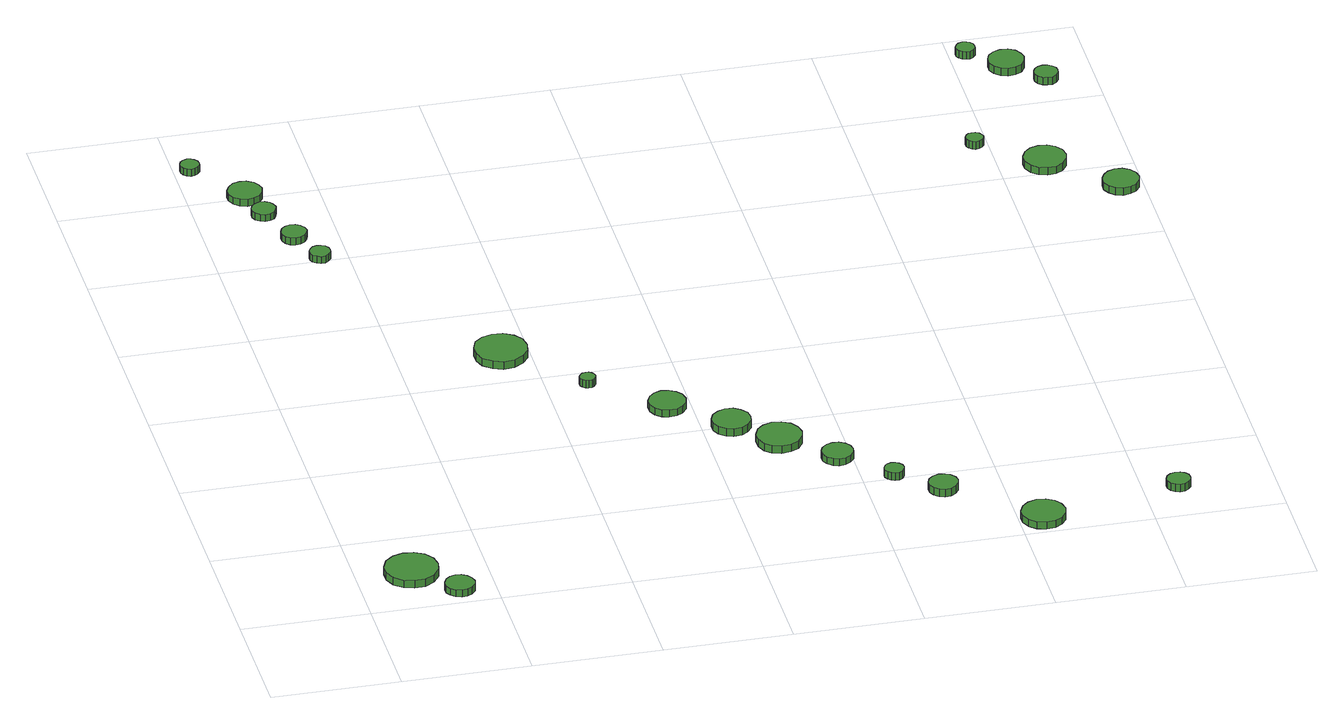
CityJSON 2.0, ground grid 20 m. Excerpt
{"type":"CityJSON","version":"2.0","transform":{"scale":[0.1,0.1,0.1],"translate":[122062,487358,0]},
"CityObjects":{
"tree1":{"type":"SolitaryVegetationObject","attributes":{"function":"something"},"geometry":[{"type":"MultiSurface","lod":"1","boundaries":[[[0,1,2,3,4,5,6,7,8,9,10,11,12,13,14]],[[15,16,17,18,19,20,21,22,23,24,25,26,27,28,29]],[[0,29,28,1]],[[1,28,27,2]],[[2,27,26,3]],[[3,26,25,4]],[[4,25,24,5]],[[5,24,23,6]],[[6,23,22,7]],[[7,22,21,8]],[[8,21,20,9]],[[9,20,19,10]],[[10,19,18,11]],[[11,18,17,12]],[[12,17,16,13]],[[13,16,15,14]],[[14,15,29,0]]]}]},
"tree2":{"type":"SolitaryVegetationObject","attributes":{"function":"something"},"geometry":[{"type":"MultiSurface","lod":"1","boundaries":[[[30,31,32,33,34,35,36,37,38,39,40,41,42,43,44]],[[45,46,47,48,49,50,51,52,53,54,55,56,57,58,59]],[[30,59,58,31]],[[31,58,57,32]],[[32,57,56,33]],[[33,56,55,34]],[[34,55,54,35]],[[35,54,53,36]],[[36,53,52,37]],[[37,52,51,38]],[[38,51,50,39]],[[39,50,49,40]],[[40,49,48,41]],[[41,48,47,42]],[[42,47,46,43]],[[43,46,45,44]],[[44,45,59,30]]]}]},
"tree3":{"type":"SolitaryVegetationObject","attributes":{"function":"something"},"geometry":[{"type":"MultiSurface","lod":"1","boundaries":[[[60,61,62,63,64,65,66,67,68,69,70,71,72,73,74]],[[75,76,77,78,79,80,81,82,83,84,85,86,87,88,89]],[[60,89,88,61]],[[61,88,87,62]],[[62,87,86,63]],[[63,86,85,64]],[[64,85,84,65]],[[65,84,83,66]],[[66,83,82,67]],[[67,82,81,68]],[[68,81,80,69]],[[69,80,79,70]],[[70,79,78,71]],[[71,78,77,72]],[[72,77,76,73]],[[73,76,75,74]],[[74,75,89,60]]]}]},
"tree4":{"type":"SolitaryVegetationObject","attributes":{"function":"something"},"geometry":[{"type":"MultiSurface","lod":"1","boundaries":[[[90,91,92,93,94,95,96,97,98,99,100,101,102,103,104]],[[105,106,107,108,109,110,111,112,113,114,115,116,117,118,119]],[[90,119,118,91]],[[91,118,117,92]],[[92,117,116,93]],[[93,116,115,94]],[[94,115,114,95]],[[95,114,113,96]],[[96,113,112,97]],[[97,112,111,98]],[[98,111,110,99]],[[99,110,109,100]],[[100,109,108,101]],[[101,108,107,102]],[[102,107,106,103]],[[103,106,105,104]],[[104,105,119,90]]]}]},
"tree5":{"type":"SolitaryVegetationObject","attributes":{"function":"something"},"geometry":[{"type":"MultiSurface","lod":"1","boundaries":[[[120,121,122,123,124,125,126,127,128,129,130,131,132,133,134]],[[135,136,137,138,139,140,141,142,143,144,145,146,147,148,149]],[[120,149,148,121]],[[121,148,147,122]],[[122,147,146,123]],[[123,146,145,124]],[[124,145,144,125]],[[125,144,143,126]],[[126,143,142,127]],[[127,142,141,128]],[[128,141,140,129]],[[129,140,139,130]],[[130,139,138,131]],[[131,138,137,132]],[[132,137,136,133]],[[133,136,135,134]],[[134,135,149,120]]]}]},
"tree6":{"type":"SolitaryVegetationObject","attributes":{"function":"something"},"geometry":[{"type":"MultiSurface","lod":"1","boundaries":[[[150,151,152,153,154,155,156,157,158,159,160,161,162,163,164]],[[165,166,167,168,169,170,171,172,173,174,175,176,177,178,179]],[[150,179,178,151]],[[151,178,177,152]],[[152,177,176,153]],[[153,176,175,154]],[[154,175,174,155]],[[155,174,173,156]],[[156,173,172,157]],[[157,172,171,158]],[[158,171,170,159]],[[159,170,169,160]],[[160,169,168,161]],[[161,168,167,162]],[[162,167,166,163]],[[163,166,165,164]],[[164,165,179,150]]]}]},
"tree7":{"type":"SolitaryVegetationObject","attributes":{"function":"something"},"geometry":[{"type":"MultiSurface","lod":"1","boundaries":[[[180,181,182,183,184,185,186,187,188,189,190,191,192,193,194]],[[195,196,197,198,199,200,201,202,203,204,205,206,207,208,209]],[[180,209,208,181]],[[181,208,207,182]],[[182,207,206,183]],[[183,206,205,184]],[[184,205,204,185]],[[185,204,203,186]],[[186,203,202,187]],[[187,202,201,188]],[[188,201,200,189]],[[189,200,199,190]],[[190,199,198,191]],[[191,198,197,192]],[[192,197,196,193]],[[193,196,195,194]],[[194,195,209,180]]]}]},
"tree8":{"type":"SolitaryVegetationObject","attributes":{"function":"something"},"geometry":[{"type":"MultiSurface","lod":"1","boundaries":[[[210,211,212,213,214,215,216,217,218,219,220,221,222,223,224]],[[225,226,227,228,229,230,231,232,233,234,235,236,237,238,239]],[[210,239,238,211]],[[211,238,237,212]],[[212,237,236,213]],[[213,236,235,214]],[[214,235,234,215]],[[215,234,233,216]],[[216,233,232,217]],[[217,232,231,218]],[[218,231,230,219]],[[219,230,229,220]],[[220,229,228,221]],[[221,228,227,222]],[[222,227,226,223]],[[223,226,225,224]],[[224,225,239,210]]]}]},
"tree9":{"type":"SolitaryVegetationObject","attributes":{"function":"something"},"geometry":[{"type":"MultiSurface","lod":"1","boundaries":[[[240,241,242,243,244,245,246,247,248,249,250,251,252,253,254]],[[255,256,257,258,259,260,261,262,263,264,265,266,267,268,269]],[[240,269,268,241]],[[241,268,267,242]],[[242,267,266,243]],[[243,266,265,244]],[[244,265,264,245]],[[245,264,263,246]],[[246,263,262,247]],[[247,262,261,248]],[[248,261,260,249]],[[249,260,259,250]],[[250,259,258,251]],[[251,258,257,252]],[[252,257,256,253]],[[253,256,255,254]],[[254,255,269,240]]]}]},
"tree10":{"type":"SolitaryVegetationObject","attributes":{"function":"something"},"geometry":[{"type":"MultiSurface","lod":"1","boundaries":[[[270,271,272,273,274,275,276,277,278,279,280,281,282,283,284]],[[285,286,287,288,289,290,291,292,293,294,295,296,297,298,299]],[[270,299,298,271]],[[271,298,297,272]],[[272,297,296,273]],[[273,296,295,274]],[[274,295,294,275]],[[275,294,293,276]],[[276,293,292,277]],[[277,292,291,278]],[[278,291,290,279]],[[279,290,289,280]],[[280,289,288,281]],[[281,288,287,282]],[[282,287,286,283]],[[283,286,285,284]],[[284,285,299,270]]]}]},
"tree11":{"type":"SolitaryVegetationObject","attributes":{"function":"something"},"geometry":[{"type":"MultiSurface","lod":"1","boundaries":[[[300,301,302,303,304,305,306,307,308,309,310,311,312,313,314]],[[315,316,317,318,319,320,321,322,323,324,325,326,327,328,329]],[[300,329,328,301]],[[301,328,327,302]],[[302,327,326,303]],[[303,326,325,304]],[[304,325,324,305]],[[305,324,323,306]],[[306,323,322,307]],[[307,322,321,308]],[[308,321,320,309]],[[309,320,319,310]],[[310,319,318,311]],[[311,318,317,312]],[[312,317,316,313]],[[313,316,315,314]],[[314,315,329,300]]]}]},
"tree12":{"type":"SolitaryVegetationObject","attributes":{"function":"something"},"geometry":[{"type":"MultiSurface","lod":"1","boundaries":[[[330,331,332,333,334,335,336,337,338,339,340,341,342,343,344]],[[345,346,347,348,349,350,351,352,353,354,355,356,357,358,359]],[[330,359,358,331]],[[331,358,357,332]],[[332,357,356,333]],[[333,356,355,334]],[[334,355,354,335]],[[335,354,353,336]],[[336,353,352,337]],[[337,352,351,338]],[[338,351,350,339]],[[339,350,349,340]],[[340,349,348,341]],[[341,348,347,342]],[[342,347,346,343]],[[343,346,345,344]],[[344,345,359,330]]]}]},
"tree13":{"type":"SolitaryVegetationObject","attributes":{"function":"something"},"geometry":[{"type":"MultiSurface","lod":"1","boundaries":[[[360,361,362,363,364,365,366,367,368,369,370,371,372,373,374]],[[375,376,377,378,379,380,381,382,383,384,385,386,387,388,389]],[[360,389,388,361]],[[361,388,387,362]],[[362,387,386,363]],[[363,386,385,364]],[[364,385,384,365]],[[365,384,383,366]],[[366,383,382,367]],[[367,382,381,368]],[[368,381,380,369]],[[369,380,379,370]],[[370,379,378,371]],[[371,378,377,372]],[[372,377,376,373]],[[373,376,375,374]],[[374,375,389,360]]]}]},
"tree14":{"type":"SolitaryVegetationObject","attributes":{"function":"something"},"geometry":[{"type":"MultiSurface","lod":"1","boundaries":[[[390,391,392,393,394,395,396,397,398,399,400,401,402,403,404]],[[405,406,407,408,409,410,411,412,413,414,415,416,417,418,419]],[[390,419,418,391]],[[391,418,417,392]],[[392,417,416,393]],[[393,416,415,394]],[[394,415,414,395]],[[395,414,413,396]],[[396,413,412,397]],[[397,412,411,398]],[[398,411,410,399]],[[399,410,409,400]],[[400,409,408,401]],[[401,408,407,402]],[[402,407,406,403]],[[403,406,405,404]],[[404,405,419,390]]]}]},
"tree15":{"type":"SolitaryVegetationObject","attributes":{"function":"something"},"geometry":[{"type":"MultiSurface","lod":"1","boundaries":[[[420,421,422,423,424,425,426,427,428,429,430,431,432,433,434]],[[435,436,437,438,439,440,441,442,443,444,445,446,447,448,449]],[[420,449,448,421]],[[421,448,447,422]],[[422,447,446,423]],[[423,446,445,424]],[[424,445,444,425]],[[425,444,443,426]],[[426,443,442,427]],[[427,442,441,428]],[[428,441,440,429]],[[429,440,439,430]],[[430,439,438,431]],[[431,438,437,432]],[[432,437,436,433]],[[433,436,435,434]],[[434,435,449,420]]]}]},
"tree16":{"type":"SolitaryVegetationObject","attributes":{"function":"something"},"geometry":[{"type":"MultiSurface","lod":"1","boundaries":[[[450,451,452,453,454,455,456,457,458,459,460,461,462,463,464]],[[465,466,467,468,469,470,471,472,473,474,475,476,477,478,479]],[[450,479,478,451]],[[451,478,477,452]],[[452,477,476,453]],[[453,476,475,454]],[[454,475,474,455]],[[455,474,473,456]],[[456,473,472,457]],[[457,472,471,458]],[[458,471,470,459]],[[459,470,469,460]],[[460,469,468,461]],[[461,468,467,462]],[[462,467,466,463]],[[463,466,465,464]],[[464,465,479,450]]]}]},
"tree17":{"type":"SolitaryVegetationObject","attributes":{"function":"something"},"geometry":[{"type":"MultiSurface","lod":"1","boundaries":[[[480,481,482,483,484,485,486,487,488,489,490,491,492,493,494]],[[495,496,497,498,499,500,501,502,503,504,505,506,507,508,509]],[[480,509,508,481]],[[481,508,507,482]],[[482,507,506,483]],[[483,506,505,484]],[[484,505,504,485]],[[485,504,503,486]],[[486,503,502,487]],[[487,502,501,488]],[[488,501,500,489]],[[489,500,499,490]],[[490,499,498,491]],[[491,498,497,492]],[[492,497,496,493]],[[493,496,495,494]],[[494,495,509,480]]]}]},
"tree18":{"type":"SolitaryVegetationObject","attributes":{"function":"something"},"geometry":[{"type":"MultiSurface","lod":"1","boundaries":[[[510,511,512,513,514,515,516,517,518,519,520,521,522,523,524]],[[525,526,527,528,529,530,531,532,533,534,535,536,537,538,539]],[[510,539,538,511]],[[511,538,537,512]],[[512,537,536,513]],[[513,536,535,514]],[[514,535,534,515]],[[515,534,533,516]],[[516,533,532,517]],[[517,532,531,518]],[[518,531,530,519]],[[519,530,529,520]],[[520,529,528,521]],[[521,528,527,522]],[[522,527,526,523]],[[523,526,525,524]],[[524,525,539,510]]]}]},
"tree19":{"type":"SolitaryVegetationObject","attributes":{"function":"something"},"geometry":[{"type":"MultiSurface","lod":"1","boundaries":[[[540,541,542,543,544,545,546,547,548,549,550,551,552,553,554]],[[555,556,557,558,559,560,561,562,563,564,565,566,567,568,569]],[[540,569,568,541]],[[541,568,567,542]],[[542,567,566,543]],[[543,566,565,544]],[[544,565,564,545]],[[545,564,563,546]],[[546,563,562,547]],[[547,562,561,548]],[[548,561,560,549]],[[549,560,559,550]],[[550,559,558,551]],[[551,558,557,552]],[[552,557,556,553]],[[553,556,555,554]],[[554,555,569,540]]]}]},
"tree20":{"type":"SolitaryVegetationObject","attributes":{"function":"something"},"geometry":[{"type":"MultiSurface","lod":"1","boundaries":[[[570,571,572,573,574,575,576,577,578,579,580,581,582,583,584]],[[585,586,587,588,589,590,591,592,593,594,595,596,597,598,599]],[[570,599,598,571]],[[571,598,597,572]],[[572,597,596,573]],[[573,596,595,574]],[[574,595,594,575]],[[575,594,593,576]],[[576,593,592,577]],[[577,592,591,578]],[[578,591,590,579]],[[579,590,589,580]],[[580,589,588,581]],[[581,588,587,582]],[[582,587,586,583]],[[583,586,585,584]],[[584,585,599,570]]]}]},
"tree21":{"type":"SolitaryVegetationObject","attributes":{"function":"something"},"geometry":[{"type":"MultiSurface","lod":"1","boundaries":[[[600,601,602,603,604,605,606,607,608,609,610,611,612,613,614]],[[615,616,617,618,619,620,621,622,623,624,625,626,627,628,629]],[[600,629,628,601]],[[601,628,627,602]],[[602,627,626,603]],[[603,626,625,604]],[[604,625,624,605]],[[605,624,623,606]],[[606,623,622,607]],[[607,622,621,608]],[[608,621,620,609]],[[609,620,619,610]],[[610,619,618,611]],[[611,618,617,612]],[[612,617,616,613]],[[613,616,615,614]],[[614,615,629,600]]]}]},
"tree22":{"type":"SolitaryVegetationObject","attributes":{"function":"something"},"geometry":[{"type":"MultiSurface","lod":"1","boundaries":[[[630,631,632,633,634,635,636,637,638,639,640,641,642,643,644]],[[645,646,647,648,649,650,651,652,653,654,655,656,657,658,659]],[[630,659,658,631]],[[631,658,657,632]],[[632,657,656,633]],[[633,656,655,634]],[[634,655,654,635]],[[635,654,653,636]],[[636,653,652,637]],[[637,652,651,638]],[[638,651,650,639]],[[639,650,649,640]],[[640,649,648,641]],[[641,648,647,642]],[[642,647,646,643]],[[643,646,645,644]],[[644,645,659,630]]]}]},
"tree23":{"type":"SolitaryVegetationObject","attributes":{"function":"something"},"geometry":[{"type":"MultiSurface","lod":"1","boundaries":[[[660,661,662,663,664,665,666,667,668,669,670,671,672,673,674]],[[675,676,677,678,679,680,681,682,683,684,685,686,687,688,689]],[[660,689,688,661]],[[661,688,687,662]],[[662,687,686,663]],[[663,686,685,664]],[[664,685,684,665]],[[665,684,683,666]],[[666,683,682,667]],[[667,682,681,668]],[[668,681,680,669]],[[669,680,679,670]],[[670,679,678,671]],[[671,678,677,672]],[[672,677,676,673]],[[673,676,675,674]],[[674,675,689,660]]]}]}
},
"vertices":[
[124,92,17],[121,109,17],[111,123,17],[96,131,17],[79,133,17],[63,128,17],[50,117,17],[43,101,17],[43,84,17],[50,68,17],[63,57,17],[79,52,17],[96,53,17],[111,62,17],[121,76,17],[121,76,4],[111,62,4],[96,53,4],[79,52,4],[63,57,4],[50,68,4],[43,84,4],[43,101,4],[50,117,4],[63,128,4],[79,133,4],[96,131,4],[111,123,4],[121,109,4],[124,92,4],
[167,35,15],[165,44,15],[159,52,15],[151,57,15],[142,58,15],[133,55,15],[126,49,15],[122,40,15],[122,30,15],[126,22,15],[133,16,15],[142,13,15],[151,14,15],[159,18,15],[165,26,15],[165,26,3],[159,18,3],[151,14,3],[142,13,3],[133,16,3],[126,22,3],[122,30,3],[122,40,3],[126,49,3],[133,55,3],[142,58,3],[151,57,3],[159,52,3],[165,44,3],[167,35,3],
[38,1290,17],[37,1296,17],[33,1301,17],[28,1304,17],[22,1305,17],[16,1303,17],[11,1299,17],[9,1293,17],[9,1287,17],[11,1281,17],[16,1277,17],[22,1275,17],[28,1276,17],[33,1279,17],[37,1284,17],[37,1284,5],[33,1279,5],[28,1276,5],[22,1275,5],[16,1277,5],[11,1281,5],[9,1287,5],[9,1293,5],[11,1299,5],[16,1303,5],[22,1305,5],[28,1304,5],[33,1301,5],[37,1296,5],[38,1290,5],
[122,1147,14],[120,1155,14],[116,1161,14],[109,1165,14],[101,1166,14],[94,1163,14],[88,1158,14],[85,1151,14],[85,1143,14],[88,1136,14],[94,1131,14],[101,1128,14],[109,1129,14],[116,1133,14],[120,1139,14],[120,1139,2],[116,1133,2],[109,1129,2],[101,1128,2],[94,1131,2],[88,1136,2],[85,1143,2],[85,1151,2],[88,1158,2],[94,1163,2],[101,1166,2],[109,1165,2],[116,1161,2],[120,1155,2],[122,1147,2],
[114,1202,15],[111,1212,15],[105,1221,15],[95,1227,15],[85,1228,15],[74,1225,15],[66,1217,15],[61,1207,15],[61,1196,15],[66,1186,15],[74,1179,15],[85,1175,15],[95,1177,15],[105,1182,15],[111,1191,15],[111,1191,3],[105,1182,3],[95,1177,3],[85,1175,3],[74,1179,3],[66,1186,3],[61,1196,3],[61,1207,3],[66,1217,3],[74,1225,3],[85,1228,3],[95,1227,3],[105,1221,3],[111,1212,3],[114,1202,3],
[152,1072,14],[150,1080,14],[145,1087,14],[138,1091,14],[130,1092,14],[122,1089,14],[116,1084,14],[113,1076,14],[113,1068,14],[116,1061,14],[122,1055,14],[130,1053,14],[138,1054,14],[145,1058,14],[150,1064,14],[150,1064,2],[145,1058,2],[138,1054,2],[130,1053,2],[122,1055,2],[116,1061,2],[113,1068,2],[113,1076,2],[116,1084,2],[122,1089,2],[130,1092,2],[138,1091,2],[145,1087,2],[150,1080,2],[152,1072,2],
[173,1009,14],[172,1015,14],[168,1021,14],[162,1024,14],[155,1025,14],[149,1023,14],[144,1018,14],[141,1012,14],[141,1005,14],[144,999,14],[149,995,14],[155,992,14],[162,993,14],[168,997,14],[172,1002,14],[172,1002,2],[168,997,2],[162,993,2],[155,992,2],[149,995,2],[144,999,2],[141,1005,2],[141,1012,2],[144,1018,2],[149,1023,2],[155,1025,2],[162,1024,2],[168,1021,2],[172,1015,2],[173,1009,2],
[394,667,21],[391,684,21],[381,697,21],[366,706,21],[349,707,21],[333,702,21],[320,691,21],[314,675,21],[314,658,21],[320,643,21],[333,632,21],[349,626,21],[366,628,21],[381,637,21],[391,650,21],[391,650,8],[381,637,8],[366,628,8],[349,626,8],[333,632,8],[320,643,8],[314,658,8],[314,675,8],[320,691,8],[333,702,8],[349,707,8],[366,706,8],[381,697,8],[391,684,8],[394,667,8],
[475,565,16],[474,570,16],[471,574,16],[467,577,16],[462,577,16],[457,576,16],[453,572,16],[451,568,16],[451,562,16],[453,558,16],[457,554,16],[462,553,16],[467,553,16],[471,556,16],[474,560,16],[474,560,3],[471,556,3],[467,553,3],[462,553,3],[457,554,3],[453,558,3],[451,562,3],[451,568,3],[453,572,3],[457,576,3],[462,577,3],[467,577,3],[471,574,3],[474,570,3],[475,565,3],
[592,473,15],[589,485,15],[582,494,15],[572,500,15],[560,502,15],[549,498,15],[540,490,15],[535,479,15],[535,467,15],[540,456,15],[549,448,15],[560,445,15],[572,446,15],[582,452,15],[589,461,15],[589,461,3],[582,452,3],[572,446,3],[560,445,3],[549,448,3],[540,456,3],[535,467,3],[535,479,3],[540,490,3],[549,498,3],[560,502,3],[572,500,3],[582,494,3],[589,485,3],[592,473,3],
[674,400,15],[672,412,15],[664,422,15],[654,429,15],[641,430,15],[630,426,15],[620,418,15],[615,406,15],[615,394,15],[620,383,15],[630,374,15],[641,371,15],[654,372,15],[664,378,15],[672,388,15],[672,388,2],[664,378,2],[654,372,2],[641,371,2],[630,374,2],[620,383,2],[615,394,2],[615,406,2],[620,418,2],[630,426,2],[641,430,2],[654,429,2],[664,422,2],[672,412,2],[674,400,2],
[739,343,14],[736,357,14],[728,369,14],[715,376,14],[700,378,14],[686,373,14],[676,364,14],[670,350,14],[670,336,14],[676,322,14],[686,313,14],[700,308,14],[715,310,14],[728,317,14],[736,329,14],[736,329,1],[728,317,1],[715,310,1],[700,308,1],[686,313,1],[676,322,1],[670,336,1],[670,350,1],[676,364,1],[686,373,1],[700,378,1],[715,376,1],[728,369,1],[736,357,1],[739,343,1],
[802,277,14],[800,287,14],[794,295,14],[785,300,14],[775,301,14],[766,298,14],[758,291,14],[754,282,14],[754,272,14],[758,263,14],[766,256,14],[775,253,14],[785,254,14],[794,259,14],[800,267,14],[800,267,2],[794,259,2],[785,254,2],[775,253,2],[766,256,2],[758,263,2],[754,272,2],[754,282,2],[758,291,2],[766,298,2],[775,301,2],[785,300,2],[794,295,2],[800,287,2],[802,277,2],
[864,210,14],[863,216,14],[859,221,14],[854,224,14],[847,225,14],[841,223,14],[837,219,14],[834,213,14],[834,207,14],[837,201,14],[841,197,14],[847,195,14],[854,195,14],[859,198,14],[863,204,14],[863,204,1],[859,198,1],[854,195,1],[847,195,1],[841,197,1],[837,201,1],[834,207,1],[834,213,1],[837,219,1],[841,223,1],[847,225,1],[854,224,1],[859,221,1],[863,216,1],[864,210,1],
[934,155,14],[932,164,14],[926,172,14],[918,176,14],[909,177,14],[900,174,14],[893,168,14],[889,159,14],[889,150,14],[893,141,14],[900,135,14],[909,132,14],[918,133,14],[926,138,14],[932,145,14],[932,145,1],[926,138,1],[918,133,1],[909,132,1],[900,135,1],[893,141,1],[889,150,1],[889,159,1],[893,168,1],[900,174,1],[909,177,1],[918,176,1],[926,172,1],[932,164,1],[934,155,1],
[1071,38,15],[1068,52,15],[1060,63,15],[1048,70,15],[1034,72,15],[1020,67,15],[1010,58,15],[1004,45,15],[1004,31,15],[1010,18,15],[1020,9,15],[1034,5,15],[1048,6,15],[1060,13,15],[1068,24,15],[1068,24,3],[1060,13,3],[1048,6,3],[1034,5,3],[1020,9,3],[1010,18,3],[1004,31,3],[1004,45,3],[1010,58,3],[1020,67,3],[1034,72,3],[1048,70,3],[1060,63,3],[1068,52,3],[1071,38,3],
[1272,81,16],[1271,89,16],[1266,95,16],[1260,98,16],[1252,99,16],[1245,97,16],[1239,92,16],[1236,85,16],[1236,77,16],[1239,71,16],[1245,66,16],[1252,63,16],[1260,64,16],[1266,68,16],[1271,74,16],[1271,74,3],[1266,68,3],[1260,64,3],[1252,63,3],[1245,66,3],[1239,71,3],[1236,77,3],[1236,85,3],[1239,92,3],[1245,97,3],[1252,99,3],[1260,98,3],[1266,95,3],[1271,89,3],[1272,81,3],
[1191,1089,24],[1189,1094,24],[1186,1099,24],[1181,1102,24],[1175,1102,24],[1170,1101,24],[1166,1097,24],[1163,1092,24],[1163,1086,24],[1166,1081,24],[1170,1077,24],[1175,1075,24],[1181,1076,24],[1186,1079,24],[1189,1083,24],[1189,1083,11],[1186,1079,11],[1181,1076,11],[1175,1075,11],[1170,1077,11],[1166,1081,11],[1163,1086,11],[1163,1092,11],[1166,1097,11],[1170,1101,11],[1175,1102,11],[1181,1102,11],[1186,1099,11],[1189,1094,11],[1191,1089,11],
[1299,1011,24],[1296,1025,24],[1288,1036,24],[1276,1043,24],[1263,1044,24],[1250,1040,24],[1240,1031,24],[1234,1018,24],[1234,1005,24],[1240,992,24],[1250,983,24],[1263,979,24],[1276,980,24],[1288,987,24],[1296,998,24],[1296,998,11],[1288,987,11],[1276,980,11],[1263,979,11],[1250,983,11],[1240,992,11],[1234,1005,11],[1234,1018,11],[1240,1031,11],[1250,1040,11],[1263,1044,11],[1276,1043,11],[1288,1036,11],[1296,1025,11],[1299,1011,11],
[1236,1342,25],[1235,1348,25],[1231,1353,25],[1226,1356,25],[1220,1357,25],[1214,1355,25],[1210,1351,25],[1207,1345,25],[1207,1339,25],[1210,1334,25],[1214,1330,25],[1220,1328,25],[1226,1328,25],[1231,1331,25],[1235,1336,25],[1235,1336,12],[1231,1331,12],[1226,1328,12],[1220,1328,12],[1214,1330,12],[1210,1334,12],[1207,1339,12],[1207,1345,12],[1210,1351,12],[1214,1355,12],[1220,1357,12],[1226,1356,12],[1231,1353,12],[1235,1348,12],[1236,1342,12],
[1390,925,24],[1388,936,24],[1381,946,24],[1371,952,24],[1359,953,24],[1348,949,24],[1340,941,24],[1335,931,24],[1335,919,24],[1340,909,24],[1348,901,24],[1359,897,24],[1371,899,24],[1381,904,24],[1388,914,24],[1388,914,11],[1381,904,11],[1371,899,11],[1359,897,11],[1348,901,11],[1340,909,11],[1335,919,11],[1335,931,11],[1340,941,11],[1348,949,11],[1359,953,11],[1371,952,11],[1381,946,11],[1388,936,11],[1390,925,11],
[1301,1295,25],[1298,1306,25],[1292,1316,25],[1282,1322,25],[1270,1323,25],[1259,1319,25],[1250,1311,25],[1246,1301,25],[1246,1289,25],[1250,1279,25],[1259,1271,25],[1270,1267,25],[1282,1269,25],[1292,1274,25],[1298,1284,25],[1298,1284,12],[1292,1274,12],[1282,1269,12],[1270,1267,12],[1259,1271,12],[1250,1279,12],[1246,1289,12],[1246,1301,12],[1250,1311,12],[1259,1319,12],[1270,1323,12],[1282,1322,12],[1292,1316,12],[1298,1306,12],[1301,1295,12],
[1341,1247,25],[1340,1254,25],[1335,1260,25],[1329,1264,25],[1321,1265,25],[1314,1263,25],[1308,1258,25],[1305,1251,25],[1305,1243,25],[1308,1236,25],[1314,1231,25],[1321,1229,25],[1329,1229,25],[1335,1233,25],[1340,1239,25],[1340,1239,12],[1335,1233,12],[1329,1229,12],[1321,1229,12],[1314,1231,12],[1308,1236,12],[1305,1243,12],[1305,1251,12],[1308,1258,12],[1314,1263,12],[1321,1265,12],[1329,1264,12],[1335,1260,12],[1340,1254,12],[1341,1247,12]
]}
